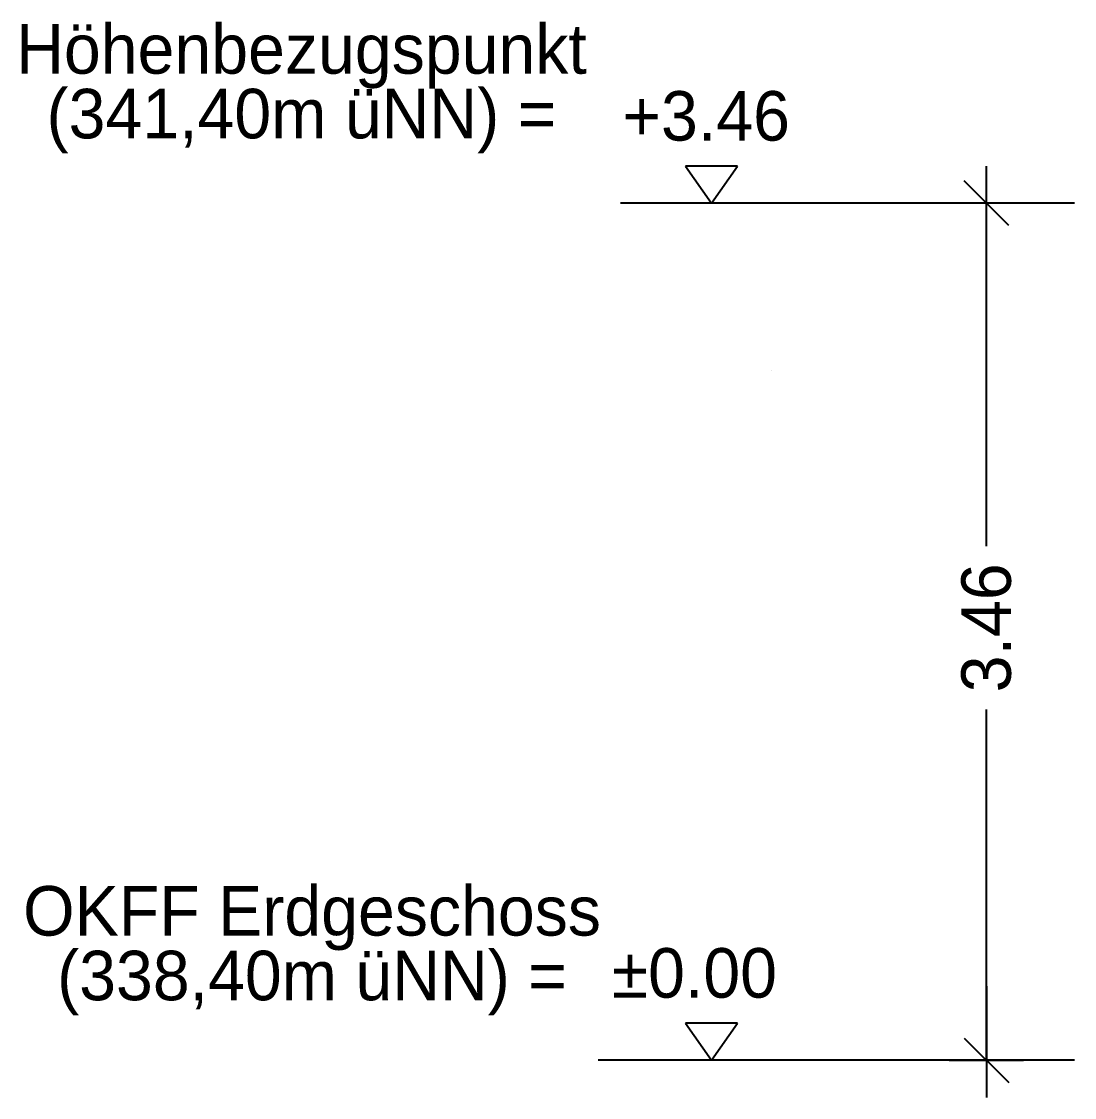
# Model space of a CAD drawing. Header units: metres. Extents: x 165.1 to 239.6, y 34.6 to 72.4.
# Drawn here: x 199.027 to 203.279, y 61.101 to 65.445 of the extents above; entities that cross this region are included whole.
import ezdxf

# ---------------------------------------------------------------- set-up
doc = ezdxf.new("R2010")
doc.units = ezdxf.units.M
doc.header["$PDMODE"] = 65
doc.linetypes.add('AUSGEZOGEN', pattern=[0])
for name, color, linetype, lineweight in [('Allgemein03', 7, 'AUSGEZOGEN', 25), ('C-TOPO_1', 7, 'AUSGEZOGEN', 25), ('Maßlinie 1_100', 7, 'AUSGEZOGEN', 13), ('Pfosten_ Stützen', 7, 'AUSGEZOGEN', 13), ('Standard', 7, 'AUSGEZOGEN', 25)]:
    doc.layers.add(name, color=color, linetype=linetype, lineweight=lineweight)
doc.styles.add('ARIAL', font='arial.ttf')
doc.styles.add('Posterama Text Light', font='')
doc.styles.get('Posterama Text Light').set_extended_font_data('Posterama Text Light')
doc.dimstyles.new('DIMSTYLE_10', dxfattribs={"dimtxt": 0.2, "dimasz": 0.3, "dimexe": 0, "dimexo": 1e-06, "dimgap": 0.1, "dimtad": 0, "dimrnd": 0.005, "dimzin": 4, "dimdsep": 46, "dimtxsty": 'Posterama Text Light', "dimblk1": 'ALL_ML_STRICH', "dimblk2": 'ALL_ML_STRICH', "dimsah": 1, "dimcen": 0, "dimse1": 1, "dimse2": 1, "dimclrd": 7, "dimclre": 7, "dimclrt": 7, "dimadec": 0, "dimazin": 0, "dimtfac": 1, "dimtdec": 0, "dimtix": 1, "dimtmove": 2, "dimatfit": 3, "dimfxl": 0, "dimtzin": 0, "dimlwd": 0, "dimlwe": 25, "dimarcsym": 0})

# ---------------------------------------------------------------- blocks, each defined once
blk = doc.blocks.new('ALL_ML_STRICH')
at = {"color": 0, "linetype": 'ByBlock', "lineweight": -2}
for p, q in [((0, -0.5), (0, 0.5)), ((-0.3, -0.3), (0.3, 0.3)), ((-1, 0), (0.5, 0))]:
    blk.add_line(p, q, dxfattribs=at)
blk = doc.blocks.new('*D50')
at = {"layer": 'DEFPOINTS', "color": 1, "linetype": 'AUSGEZOGEN', "lineweight": 25, "transparency": 33554687}
for p in [(203.279, 64.711), (202.9235, 61.251), (203.279, 61.251)]:
    blk.add_point(p, dxfattribs=at)
at = {"layer": 'Standard', "color": 1, "linetype": 'AUSGEZOGEN', "lineweight": -2, "transparency": 33554687}
for p, q in [((202.9235, 63.327), (202.9235, 64.711)), ((202.9235, 61.251), (202.9235, 62.667))]:
    blk.add_line(p, q, dxfattribs=at)
at = {"layer": 'Standard', "color": 1, "linetype": 'AUSGEZOGEN', "lineweight": 25, "transparency": 33554687, "xscale": 0.3, "yscale": 0.3, "zscale": 0.3}
for p, rotation in [((202.9235, 64.711), 90), ((202.9235, 61.251), 270)]:
    blk.add_blockref('ALL_ML_STRICH', p, dxfattribs=dict(at, rotation=rotation))
at = {"layer": 'Standard', "color": 1, "linetype": 'AUSGEZOGEN', "lineweight": 25, "transparency": 33554687, "insert": (202.9235, 62.997), "char_height": 0.2, "width": 0.8, "attachment_point": 5, "rotation": 90, "style": 'Posterama Text Light'}
blk.add_mtext('\\A1;{\\A1;{3.46\\H0.132000;\\S^ ;}}', dxfattribs=at)
blk = doc.blocks.new('COMPLEX_KOTENVERMASSUNG_2')
at = {"layer": 'Maßlinie 1_100', "color": 1, "linetype": 'AUSGEZOGEN', "lineweight": 25, "transparency": 33554687}
for p, q in [((201.9178, 64.861), (201.7078, 64.861)), ((201.7078, 64.861), (201.8128, 64.711)), ((201.8128, 64.711), (201.9178, 64.861)), ((201.8128, 64.711), (201.8128, 64.711)), ((201.8128, 64.711), (201.8128, 64.711)), ((201.8128, 64.711), (201.8128, 64.711)), ((201.8128, 64.711), (201.8128, 64.711)), ((201.9178, 61.401), (201.7078, 61.401)), ((201.7078, 61.401), (201.8128, 61.251)), ((201.8128, 61.251), (201.9178, 61.401)), ((201.8128, 61.251), (201.8128, 61.251)), ((201.8128, 61.251), (201.8128, 61.251)), ((201.8128, 61.251), (201.8128, 61.251)), ((201.8128, 61.251), (201.8128, 61.251))]:
    blk.add_line(p, q, dxfattribs=at)
at = {"layer": 'Maßlinie 1_100', "color": 1, "linetype": 'AUSGEZOGEN', "lineweight": 25, "transparency": 33554687, "char_height": 0.2, "attachment_point": 7, "style": 'Posterama Text Light'}
for s, insert, width in [('+3.46', (201.4533, 64.961), 0.831634), ('±0.00', (201.4104, 61.501), 0.920019)]:
    blk.add_mtext(s, dxfattribs=dict(at, insert=insert, width=width))

msp = doc.modelspace()

# ---------------------------------------------------------------- linework, layer by layer
at = {"layer": 'Allgemein03', "color": 1, "linetype": 'AUSGEZOGEN', "lineweight": 25, "transparency": 33554687}
for p, q in [((203.279, 64.711), (201.4462, 64.711)), ((203.279, 61.251), (201.3562, 61.251))]:
    msp.add_line(p, q, dxfattribs=at)
at = {"layer": 'C-TOPO_1', "transparency": 33554687}
msp.add_line((202.0553, 64.0345), (202.0553, 64.0343), dxfattribs=at)

# ---------------------------------------------------------------- block references
at = {"layer": 'Maßlinie 1_100', "color": 1, "linetype": 'AUSGEZOGEN', "lineweight": 25, "transparency": 33554687}
msp.add_blockref('COMPLEX_KOTENVERMASSUNG_2', (0, 0), dxfattribs=at)

# ---------------------------------------------------------------- texts
at = {"layer": 'Pfosten_ Stützen', "color": 1, "linetype": 'AUSGEZOGEN', "lineweight": 35, "transparency": 33554687, "char_height": 0.2, "attachment_point": 2, "line_spacing_factor": 0.783133, "style": 'ARIAL'}
for s, insert, width in [('\\A1;{\\fPosterama Text Light|i0|b0;\\H0.200000;\\W1.000000;\\C1;Höhenbezugspunkt}\\P{\\fPosterama Text Light|i0|b0;\\H0.200000;\\W1.000000;\\C1;(341,40m üNN) =}\\P', (200.1574, 65.4341), 2.582981), ('\\A1;{\\fPosterama Text Light|i0|b0;\\H0.200000;\\W1.000000;\\C1;OKFF Erdgeschoss}\\P{\\fPosterama Text Light|i0|b0;\\H0.200000;\\W1.000000;\\C1;(338,40m üNN) =}\\P', (200.2001, 61.9545), 2.481059)]:
    msp.add_mtext(s, dxfattribs=dict(at, insert=insert, width=width))

# ---------------------------------------------------------------- dimensions: what is measured, and where the dimension line sits
at = {"layer": 'Standard', "color": 1, "linetype": 'AUSGEZOGEN', "lineweight": 25, "transparency": 33554687}
dim = msp.add_linear_dim(base=(202.9235, 64.711), p1=(203.279, 61.251), p2=(203.279, 64.711), angle=90, dimstyle='DIMSTYLE_10', override={"dimpost": '<>', "dimclrd": 1, "dimclre": 1, "dimclrt": 1, "dimlwd": 0, "dimlwe": 25}, dxfattribs=at)
dim.commit()
dim.dimension.update_dxf_attribs({"geometry": '*D50', "text_midpoint": (202.9235, 62.997), "dimtype": 160})

doc.saveas('drawing.dxf')
